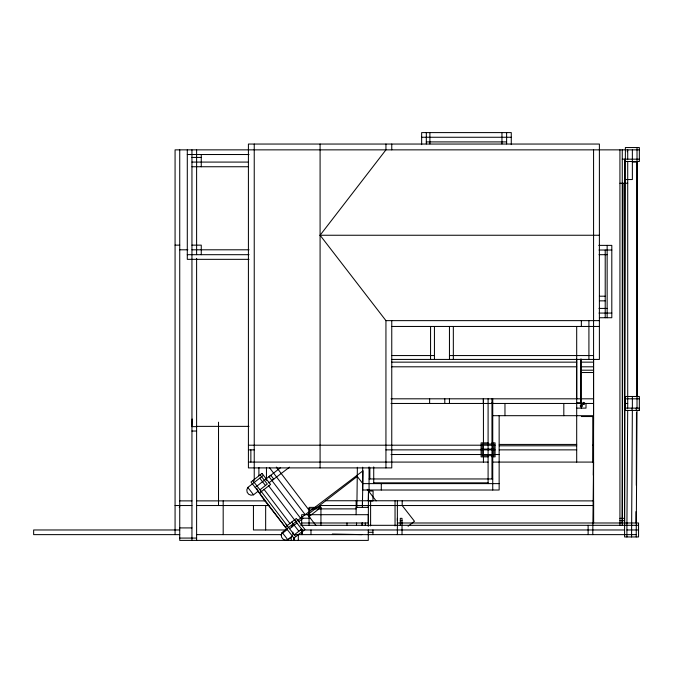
<?xml version="1.0" encoding="UTF-8"?>
<svg xmlns="http://www.w3.org/2000/svg" width="673" height="673" viewBox="0 0 673 673"><rect width="100%" height="100%" fill="white"/><g stroke="black" fill="none" stroke-linecap="round" stroke-linejoin="round"><path stroke-width="1.01" d="M309.067 525.319L309.067 507.375L320.945 507.375L320.945 525.319M346.982 525.319L346.982 522.988M356.11 514.694L356.168 500.754L593.569 500.897L593.569 522.988L593.569 359.533M368.274 505.532L368.274 507.375L356.11 507.375M397.373 520.666L397.373 518.336M576.694 398.811L576.694 359.079M619.934 525.319L619.934 149.86M622.264 525.319L622.264 149.86M624.586 525.319L625.385 147.538L639.35 147.538L639.35 161.503L625.385 161.503M397.373 522.988L638.551 522.988L638.551 536.953L624.586 536.953L624.586 159.173M637.02 396.717L637.02 147.538M639.35 410.446L639.35 396.481L625.385 396.481L625.385 410.446L639.35 410.446L639.35 408.124L625.385 408.124M622.264 522.988L623.055 183.249M636.229 511.505L636.229 523.022L636.263 511.505M636.322 485.41L636.473 412.322M626.933 523.224L627.699 410.21M632.351 410.21L631.568 536.953M637.011 410.21L636.229 536.953M357.363 467.298L356.883 507.375M368.51 490.97L368.274 500.88L372.926 500.973L373.128 491.071L368.476 490.97L368.274 526.32M191.948 426.371L192.142 419.018M281.23 535.414L282.164 532.478L297.76 520.305M179.413 507.543L179.733 505.532L179.346 507.568M627.244 151.728L627.716 149.86L627.716 159.173M385.94 467.903L385.94 320.634L320.087 235.247L385.94 149.86L385.94 144.047M256.96 488.59L258.129 491.223L253.544 494.806A4.795 4.795 0 0 1 247.815 487.462L263.412 475.289M255.193 487.462L280.565 467.659M259.963 489.793L267.307 484.064L260.14 474.886M285.318 527.06L296.322 518.471L304.919 529.474L293.908 538.072L293.908 540.402M282.66 533.125L287.253 529.542M289.592 528.751L296.928 523.022M298.762 521.592L303.102 518.218M292.494 532.478L292.881 532.175L292.881 534.631L636.229 534.631M288.515 539.048L292.343 536.061M287.893 539.822L282.164 532.478A4.837 4.837 0 0 0 287.893 539.822L292.477 536.238M294.311 534.808L301.647 529.079M408.107 526.244L414.475 521.272L402.193 505.532L402.193 500.88M309.067 516.536L320.945 507.375L319.524 505.532L592.778 505.532M271.942 480.547L273.751 479.168L270.79 475.289L268.981 476.669L300.553 518.218M268.847 482.886L289.558 467.155M297.466 520.566L363.075 470.73L362.36 507.375M286.748 528.894L258.129 491.223L263.824 499.534L264.262 499.299M421.651 137.258L511.27 137.258M426.312 141.91L506.618 141.91M599.391 149.86L175.073 149.86L175.073 534.631M599.576 149.86L639.35 149.86M187.296 154.521L249.044 154.521M191.948 157.432L201.261 157.432M622.264 159.173L639.35 159.173M191.948 162.084L248.581 162.084M632.368 162.084L637.02 162.084L637.02 408.124M191.948 166.744L248.581 166.744M625.385 179.54L632.368 179.54L632.368 149.86M619.934 183.249L627.716 183.249M320.087 235.247L599.391 235.247M175.073 245.14L179.733 245.14M191.948 245.14L201.261 245.14L201.261 254.688M598.793 245.376L611.807 245.376L611.807 317.732L599.391 317.732M179.733 249.801L187.876 249.801M191.948 249.801L249.044 249.801M598.987 250.028L611.807 250.028M187.296 254.688L249.044 254.688M598.987 254.688L607.147 254.688M249.044 259.341L187.296 259.341L187.296 149.86M599.391 296.196L605.212 296.196M599.391 300.856L605.212 300.856M598.987 308.419L607.147 308.419M598.987 313.071L611.807 313.071M385.94 320.634L599.391 320.634M391.762 326.455L599.391 326.455M391.762 355.554L434.438 355.554M449.455 355.554L593.569 355.554M391.762 359.432L599.391 359.432L599.391 144.047L248.413 144.047L248.413 467.903L391.762 467.903L391.762 320.634M391.509 362.15L576.694 362.15M581.354 362.15L593.569 362.15M391.509 366.802L576.694 366.802M581.354 366.802L593.569 366.802M581.354 370.2L593.569 370.2M581.354 372.522L593.569 372.522M390.979 398.811L593.569 398.811M639.35 398.811L625.385 398.811L625.385 403.464L627.716 403.464M491.971 402.69L492.745 402.69M576.694 402.69L581.354 402.69M390.979 403.464L593.569 403.464M576.694 408.124L586.006 408.124L586.006 403.464M492.745 415.687L593.569 415.687L593.569 149.86M581.354 416.537L593.569 416.537L593.3 475.214M196.609 426.371L248.985 426.371M191.948 426.632L196.609 426.632M191.948 431.031L196.609 431.031M488.093 442.876L481.111 442.876L481.111 456.849L488.093 456.849M491.971 442.876L495.076 442.876L495.076 456.849L491.971 456.849M491.971 444.045L482.272 444.045L482.272 455.68L493.906 455.68L493.906 444.045L492.745 444.045M499.257 444.432L576.694 444.432M248.413 445.206L495.076 445.206M592.778 445.206L593.569 445.206M499.257 445.787L576.694 445.787M481.111 449.084L493.906 449.084M248.413 449.867L254.234 449.867M385.94 449.867L495.076 449.867M499.257 449.867L576.694 449.867M390.988 454.519L481.33 454.519M482.272 454.519L492.745 454.519M493.519 454.519L499.147 454.519M248.413 462.082L488.093 462.082M492.745 462.082L593.569 462.082L592.778 534.631M369.065 478.957L492.745 478.957M373.725 482.835L488.093 482.835M362.663 483.618L499.147 483.618M325.715 500.754L356.168 500.754M179.733 500.88L191.948 500.88M196.609 500.88L265.658 500.88M175.073 505.532L191.948 505.532M196.609 505.532L268.998 505.532M309.067 508.889L356.11 508.889M301.672 518.218L310.362 518.218M619.934 518.336L624.586 518.336M400.292 520.666L402.025 520.666M619.934 520.666L624.586 520.666M293.992 525.319L291.981 525.319L291.981 526.883M300.814 525.319L638.551 525.319M179.733 527.918L191.948 527.918M179.733 529.971L33.65 529.971L33.65 534.631L179.733 534.631M285.369 529.971L253.443 529.971L253.443 505.532M300.503 529.971L302.354 529.971L302.354 534.631M303.742 529.971L624.586 529.971M626.916 529.971L638.551 529.971M368.274 532.301L372.926 532.301M196.609 534.631L281.297 534.631M179.733 538.072L196.609 538.072M356.438 525.319L356.631 522.988M332.319 534.017L361.763 534.623M294.488 519.901L303.086 530.913M259.744 478.15L265.473 485.494M291.737 522.046L298.896 531.224M252.804 480.615L261.402 491.627M286.042 524.217L295.741 536.642M263.824 499.534L293.908 538.072M247.815 487.462L253.544 494.806M362.806 483.626L357.245 476.425L307.645 514.694L315.839 525.319M367.214 489.338L376.114 500.88M276.3 467.037L309.824 511.177M269.41 467.592L305.189 514.694M268.577 485.738L295.287 520.902M263.993 489.313L290.063 523.644M260.602 490.625L287.312 525.79M636.229 408.124L636.229 410.446M632.368 396.481L632.368 408.124M631.997 408.124L631.997 410.446M627.716 161.209L627.716 408.124M626.916 522.988L626.916 536.953M607.147 245.376L607.147 317.732M605.212 250.028L605.212 317.732M592.778 416.537L592.778 462.082M588.917 320.634L588.917 359.432M588.118 525.319L588.118 534.631M581.354 320.634L581.354 326.455M581.354 359.079L581.354 408.124M580.58 359.079L580.58 403.464M576.694 326.455L576.694 462.082M563.814 403.464L563.814 415.687M511.27 144.611L511.27 132.598L421.651 132.598L421.651 144.611M506.618 132.598L506.618 143.929M504.969 403.464L504.969 415.687M501.957 132.598L501.957 143.929M499.147 415.687L499.147 490.011L362.663 490.011L362.663 467.213M492.745 398.811L492.745 490.011M491.971 398.811L491.971 478.957M488.093 398.811L488.093 483.618M483.433 398.811L483.433 462.082M483.315 398.811L483.315 403.464M453.333 326.455L453.333 359.432M449.455 326.455L449.455 359.432M449.455 398.811L449.455 403.464M444.794 398.811L444.794 403.464M434.438 326.455L434.438 359.432M430.56 326.455L430.56 359.432M429.896 132.598L429.896 143.896M429.626 398.811L429.626 403.464M426.312 132.598L426.312 143.929M402.025 534.631L402.025 518.336L400.292 518.336L400.292 525.319M397.373 500.88L397.373 534.631M395.043 500.88L395.043 525.899M391.762 144.047L391.762 149.86M381.288 483.618L381.288 490.011M373.725 466.894L373.725 483.618M372.926 529.971L372.926 534.631M370.604 500.88L370.604 525.899M369.847 467.828L369.847 478.957M369.065 466.894L369.065 490.011M368.274 529.971L368.274 540.402L179.733 540.402L179.733 149.86M365.296 522.988L365.296 525.319M362.453 500.88L362.453 505.532M362.453 522.988L362.453 525.319M361.956 522.988L361.956 525.319M320.087 144.047L320.087 467.903M319.524 505.532L319.524 507.375M310.985 529.971L310.985 534.631M301.672 529.104L301.672 534.631M298.316 534.631L298.316 540.402M294.538 537.584L294.538 540.402M294.177 537.862L294.177 540.402M291.224 537.214L291.224 540.402M266.458 467.735L266.458 480.345M265.658 505.532L265.658 529.971M258.895 467.483L258.895 475.727M254.234 144.047L254.234 480.446M250.861 449.867L250.861 462.082M223.184 500.88L223.184 534.631M218.523 422.173L218.523 505.532M201.261 154.521L201.261 166.744M196.609 149.86L196.609 254.688M196.609 258.365L196.609 540.402M191.948 149.86L191.948 540.402M301.672 519.32L301.672 525.319L301.672 522.988L368.274 522.988L368.274 514.694L301.672 514.694L301.672 519.32M261.974 473.455L250.97 482.045L259.559 493.057L270.571 484.459L261.974 473.455M583.146 404.389A1.068 1.068 0 0 0 584.744 403.464A1.068 1.068 0 0 0 583.146 402.538A1.068 1.068 0 0 0 583.146 404.389M580.816 406.719A1.068 1.068 0 0 0 582.423 405.794A1.068 1.068 0 0 0 580.816 404.868A1.068 1.068 0 0 0 580.816 406.719"/></g></svg>
